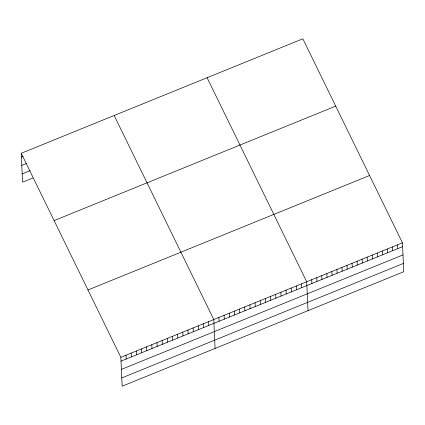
<?xml version="1.0" encoding="UTF-8"?>
<svg xmlns="http://www.w3.org/2000/svg" width="425" height="425" viewBox="0 0 425 425"><rect width="100%" height="100%" fill="white"/><g stroke="black" fill="none" stroke-linecap="round" stroke-linejoin="round"><path stroke-width="0.64" d="M21.25 153.276L302.844 38.792L402.438 242.824L403.75 271.724L122.156 386.208L120.843 357.308L21.25 153.276L22.562 182.176L32.89 177.979M21.425 157.107L23.147 156.405M21.797 165.378L26.387 163.513M22.185 173.905L30.218 170.637M54.113 220.607L335.713 106.123M87.975 289.978L369.575 175.493M120.843 357.308L402.438 242.824M121.013 361.133L402.613 246.649M121.391 369.41L402.985 254.926M121.778 377.931L403.373 263.447M207.102 77.717L306.696 281.748L308.008 310.648M114.176 115.499L213.77 319.526L215.082 348.426M397.396 244.869L397.572 248.699M392.36 246.92L392.535 250.745M387.318 248.97L387.494 252.795M382.282 251.016L382.457 254.846M377.241 253.066L377.416 256.891M372.204 255.112L372.374 258.942M367.163 257.162L367.338 260.993M362.127 259.213L362.297 263.038M357.085 261.258L357.26 265.088M352.049 263.309L352.219 267.139M347.007 265.359L347.183 269.184M341.971 267.405L342.141 271.235M336.929 269.455L337.105 273.28M331.888 271.501L332.063 275.331M326.852 273.551L327.027 277.382M321.81 275.602L321.985 279.427M316.774 277.647L316.949 281.478M311.732 279.698L311.908 283.528M301.532 283.847L301.707 287.672M296.368 285.945L296.544 289.77M291.205 288.044L291.38 291.869M286.046 290.142L286.216 293.973M280.882 292.241L281.058 296.071M275.719 294.339L275.894 298.169M270.555 296.438L270.73 300.268M265.397 298.536L265.567 302.366M260.233 300.634L260.403 304.465M255.069 302.733L255.244 306.563M249.905 304.837L250.081 308.662M244.742 306.935L244.917 310.76M239.583 309.033L239.753 312.858M234.419 311.132L234.595 314.957M229.256 313.23L229.431 317.055M224.092 315.329L224.267 319.159M218.933 317.427L219.103 321.257M208.606 321.624L208.781 325.454M203.442 323.723L203.617 327.553M198.278 325.821L198.454 329.651M193.12 327.919L193.29 331.75M187.956 330.023L188.132 333.848M182.792 332.122L182.968 335.947M177.629 334.22L177.804 338.045M172.465 336.318L172.64 340.143M167.307 338.417L167.477 342.242M162.143 340.515L162.318 344.346M156.979 342.614L157.154 346.444M151.815 344.712L151.991 348.543M146.657 346.811L146.827 350.641M141.493 348.909L141.663 352.739M136.329 351.007L136.505 354.838M131.166 353.106L131.341 356.936M126.002 355.21L126.177 359.035"/></g></svg>
